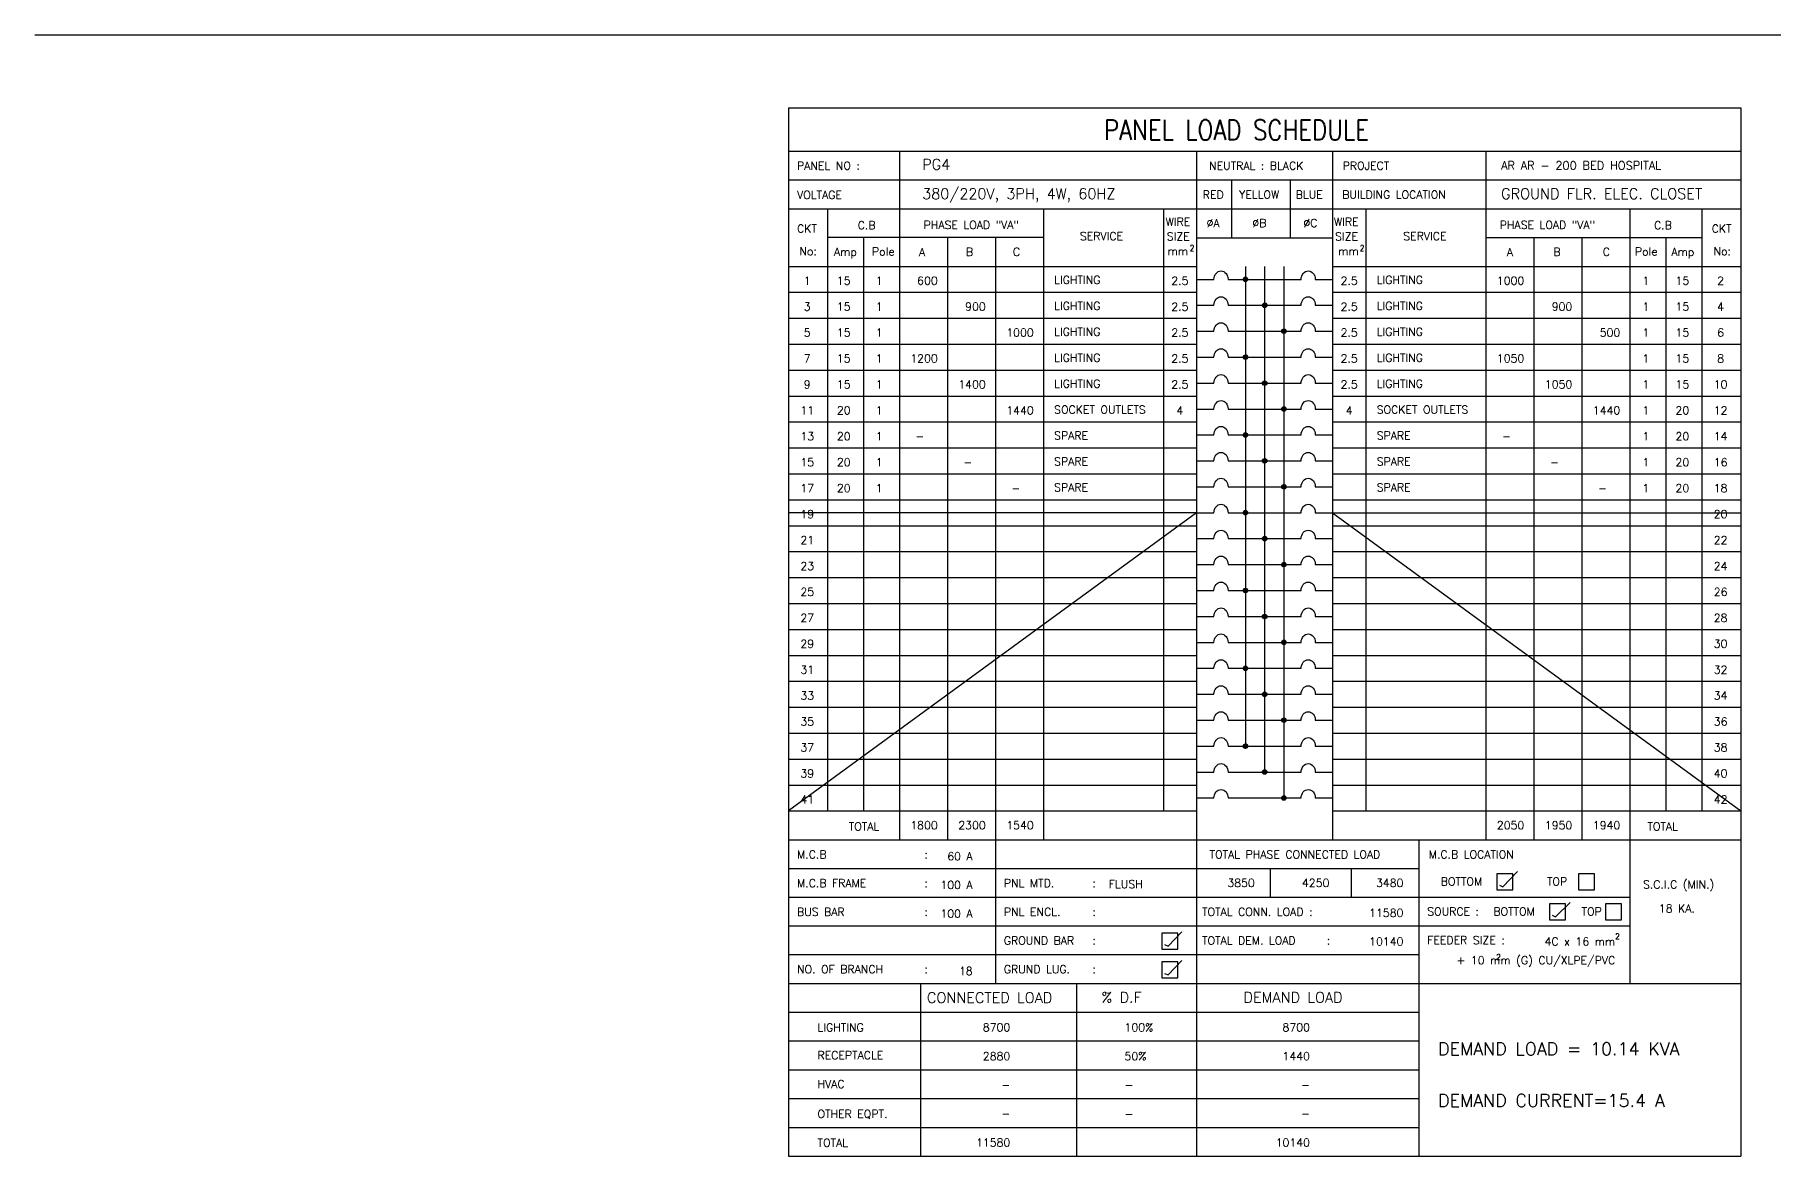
# Model space of a CAD drawing. Extents: x -147786 to -147665, y -2942 to -2850.
# Drawn here: x -147786.21 to -147748.25, y -2907.7 to -2883.22 of the extents above; entities that cross this region are included whole.
import ezdxf
from ezdxf.enums import TextEntityAlignment as Align

# ---------------------------------------------------------------- set-up
doc = ezdxf.new("R2010")
doc.units = 0
doc.header["$MEASUREMENT"] = 0
for name, color, linetype in [('BORDER', 4, 'CONTINUOUS'), ('E-TXT', 2, 'CONTINUOUS'), ('PANEL', 2, 'CONTINUOUS')]:
    doc.layers.add(name, color=color, linetype=linetype)
doc.styles.add('ROMANS', font='ROMANS.shx', dxfattribs={"height": 0.4})
pattern_1 = [(315, (57273.155677, -843.238462), (0.00864749998874, 0.00864749998874), [])]
pattern_2 = [(315, (57273.155677, -844.936603), (0.00864749998874, 0.00864749998874), [])]
pattern_3 = [(315, (57273.155677, -846.634744), (0.00864749998874, 0.00864749998874), [])]
pattern_4 = [(315, (57273.155677, -848.332885), (0.00864749998874, 0.00864749998874), [])]
pattern_5 = [(315, (57273.155677, -850.031026), (0.00864749998874, 0.00864749998874), [])]
pattern_6 = [(315, (57273.155677, -851.729168), (0.00864749998874, 0.00864749998874), [])]

msp = doc.modelspace()

# ---------------------------------------------------------------- hatches: boundary and pattern name
at = {"layer": 'PANEL', "linetype": 'Continuous'}
h = msp.add_hatch(dxfattribs=at)
h.set_pattern_fill('ANSI31', color=256, scale=0.068485, angle=406.041, style=0)
h.set_pattern_definition([(91.040959325, (57273.155677, -843.238462), (-0.00855917542476, -0.00015552164567), [])])
h.paths.add_polyline_path([(-147759.821, -2888.557, 1), (-147759.723, -2888.557, 1)])
h = msp.add_hatch(dxfattribs=at)
h.set_pattern_fill('ANSI31', color=256, scale=0.097835, angle=270, style=0)
h.set_pattern_definition(pattern_1)
h.paths.add_polyline_path([(-147759.402, -2889.123, 1), (-147759.304, -2889.123, 1)])
h = msp.add_hatch(dxfattribs=at)
h.set_pattern_fill('ANSI31', color=256, scale=0.097835, angle=270, style=0)
h.set_pattern_definition(pattern_1)
h.paths.add_polyline_path([(-147758.885, -2889.689, 1), (-147758.982, -2889.689, 1)])
h = msp.add_hatch(dxfattribs=at)
h.set_pattern_fill('ANSI31', color=256, scale=0.097835, angle=270, style=0)
h.set_pattern_definition(pattern_1)
h.paths.add_polyline_path([(-147759.723, -2890.255, 1), (-147759.821, -2890.255, 1)])
h = msp.add_hatch(dxfattribs=at)
h.set_pattern_fill('ANSI31', color=256, scale=0.097835, angle=270, style=0)
h.set_pattern_definition(pattern_1)
h.paths.add_polyline_path([(-147759.304, -2890.821, 1), (-147759.402, -2890.821, 1)])
h = msp.add_hatch(dxfattribs=at)
h.set_pattern_fill('ANSI31', color=256, scale=0.097835, angle=270, style=0)
h.set_pattern_definition(pattern_1)
h.paths.add_polyline_path([(-147758.885, -2891.387, 1), (-147758.982, -2891.387, 1)])
h = msp.add_hatch(dxfattribs=at)
h.set_pattern_fill('ANSI31', color=256, scale=0.097835, angle=270, style=0)
h.set_pattern_definition(pattern_2)
h.paths.add_polyline_path([(-147759.723, -2891.953, 1), (-147759.821, -2891.953, 1)])
h = msp.add_hatch(dxfattribs=at)
h.set_pattern_fill('ANSI31', color=256, scale=0.097835, angle=270, style=0)
h.set_pattern_definition(pattern_2)
h.paths.add_polyline_path([(-147759.304, -2892.519, 1), (-147759.402, -2892.519, 1)])
h = msp.add_hatch(dxfattribs=at)
h.set_pattern_fill('ANSI31', color=256, scale=0.097835, angle=270, style=0)
h.set_pattern_definition(pattern_2)
h.paths.add_polyline_path([(-147758.885, -2893.085, 1), (-147758.982, -2893.085, 1)])
h = msp.add_hatch(dxfattribs=at)
h.set_pattern_fill('ANSI31', color=256, scale=0.097835, angle=270, style=0)
h.set_pattern_definition(pattern_3)
h.paths.add_polyline_path([(-147759.723, -2893.651, 1), (-147759.821, -2893.651, 1)])
h = msp.add_hatch(dxfattribs=at)
h.set_pattern_fill('ANSI31', color=256, scale=0.097835, angle=270, style=0)
h.set_pattern_definition(pattern_3)
h.paths.add_polyline_path([(-147759.304, -2894.217, 1), (-147759.402, -2894.217, 1)])
h = msp.add_hatch(dxfattribs=at)
h.set_pattern_fill('ANSI31', color=256, scale=0.097835, angle=270, style=0)
h.set_pattern_definition(pattern_3)
h.paths.add_polyline_path([(-147758.885, -2894.783, 1), (-147758.982, -2894.783, 1)])
h = msp.add_hatch(dxfattribs=at)
h.set_pattern_fill('ANSI31', color=256, scale=0.097835, angle=270, style=0)
h.set_pattern_definition(pattern_4)
h.paths.add_polyline_path([(-147759.723, -2895.349, 1), (-147759.821, -2895.349, 1)])
h = msp.add_hatch(dxfattribs=at)
h.set_pattern_fill('ANSI31', color=256, scale=0.097835, angle=270, style=0)
h.set_pattern_definition(pattern_4)
h.paths.add_polyline_path([(-147759.304, -2895.915, 1), (-147759.402, -2895.915, 1)])
h = msp.add_hatch(dxfattribs=at)
h.set_pattern_fill('ANSI31', color=256, scale=0.097835, angle=270, style=0)
h.set_pattern_definition(pattern_4)
h.paths.add_polyline_path([(-147758.885, -2896.481, 1), (-147758.982, -2896.481, 1)])
h = msp.add_hatch(dxfattribs=at)
h.set_pattern_fill('ANSI31', color=256, scale=0.097835, angle=270, style=0)
h.set_pattern_definition(pattern_5)
h.paths.add_polyline_path([(-147759.723, -2897.047, 1), (-147759.821, -2897.047, 1)])
h = msp.add_hatch(dxfattribs=at)
h.set_pattern_fill('ANSI31', color=256, scale=0.097835, angle=270, style=0)
h.set_pattern_definition(pattern_5)
h.paths.add_polyline_path([(-147759.304, -2897.614, 1), (-147759.402, -2897.614, 1)])
h = msp.add_hatch(dxfattribs=at)
h.set_pattern_fill('ANSI31', color=256, scale=0.097835, angle=270, style=0)
h.set_pattern_definition(pattern_5)
h.paths.add_polyline_path([(-147758.885, -2898.18, 1), (-147758.982, -2898.18, 1)])
h = msp.add_hatch(dxfattribs=at)
h.set_pattern_fill('ANSI31', color=256, scale=0.097835, angle=270, style=0)
h.set_pattern_definition(pattern_6)
h.paths.add_polyline_path([(-147759.723, -2898.746, 1), (-147759.821, -2898.746, 1)])
h = msp.add_hatch(dxfattribs=at)
h.set_pattern_fill('ANSI31', color=256, scale=0.097835, angle=270, style=0)
h.set_pattern_definition(pattern_6)
h.paths.add_polyline_path([(-147759.304, -2899.312, 1), (-147759.402, -2899.312, 1)])
h = msp.add_hatch(dxfattribs=at)
h.set_pattern_fill('ANSI31', color=256, scale=0.097835, angle=270, style=0)
h.set_pattern_definition(pattern_6)
h.paths.add_polyline_path([(-147758.885, -2899.878, 1), (-147758.982, -2899.878, 1)])

# ---------------------------------------------------------------- linework, layer by layer
at = {"layer": 'BORDER', "color": 1}
msp.add_line((-147786.206, -2883.218), (-147665.401, -2883.218), dxfattribs=at)
at = {"layer": 'PANEL', "color": 6}
for p, q in [((-147769.748, -2884.815), (-147769.748, -2907.698)), ((-147769.748, -2884.815), (-147748.958, -2884.815)), ((-147748.958, -2884.815), (-147748.958, -2907.698)), ((-147769.748, -2907.698), (-147748.958, -2907.698))]:
    msp.add_line(p, q, dxfattribs=at)
at = {"layer": 'PANEL', "color": 2}
for p, q in [((-147769.748, -2885.758), (-147748.958, -2885.758)), ((-147760.838, -2885.758), (-147760.838, -2900.794)), ((-147757.868, -2885.758), (-147757.868, -2900.794)), ((-147769.748, -2887.016), (-147748.958, -2887.016)), ((-147760.838, -2887.648), (-147757.868, -2887.648)), ((-147769.748, -2900.794), (-147748.958, -2900.794))]:
    msp.add_line(p, q, dxfattribs=at)
at = {"layer": 'PANEL', "color": 11}
for p, q in [((-147767.329, -2885.758), (-147767.329, -2900.794)), ((-147754.522, -2885.758), (-147754.522, -2900.794)), ((-147768.901, -2887.016), (-147768.901, -2900.161)), ((-147764.184, -2887.016), (-147764.184, -2900.794)), ((-147761.563, -2887.016), (-147761.563, -2900.161)), ((-147757.142, -2887.016), (-147757.142, -2900.161)), ((-147751.377, -2887.016), (-147751.377, -2903.924)), ((-147749.805, -2887.016), (-147749.805, -2900.161)), ((-147764.184, -2887.645), (-147768.901, -2887.645)), ((-147768.115, -2887.645), (-147768.115, -2900.161)), ((-147766.28, -2887.645), (-147766.28, -2900.794)), ((-147765.232, -2887.645), (-147765.232, -2903.924)), ((-147754.522, -2887.645), (-147749.805, -2887.645)), ((-147753.473, -2887.645), (-147753.473, -2900.794)), ((-147752.425, -2887.645), (-147752.425, -2900.794)), ((-147750.591, -2887.645), (-147750.591, -2900.161)), ((-147769.748, -2888.274), (-147760.838, -2888.274)), ((-147757.868, -2888.274), (-147748.958, -2888.274)), ((-147769.748, -2888.84), (-147760.838, -2888.84)), ((-147757.868, -2888.84), (-147748.958, -2888.84)), ((-147769.748, -2889.406), (-147760.838, -2889.406)), ((-147757.868, -2889.406), (-147748.958, -2889.406)), ((-147769.748, -2889.972), (-147760.838, -2889.972)), ((-147757.868, -2889.972), (-147748.958, -2889.972)), ((-147769.748, -2890.538), (-147760.838, -2890.538)), ((-147757.868, -2890.538), (-147748.958, -2890.538)), ((-147769.748, -2891.104), (-147760.838, -2891.104)), ((-147757.868, -2891.104), (-147748.958, -2891.104)), ((-147769.748, -2891.67), (-147760.838, -2891.67)), ((-147757.868, -2891.67), (-147748.958, -2891.67)), ((-147769.748, -2892.236), (-147760.838, -2892.236)), ((-147757.868, -2892.236), (-147748.958, -2892.236)), ((-147769.748, -2892.802), (-147760.838, -2892.802)), ((-147757.868, -2892.802), (-147748.958, -2892.802)), ((-147769.748, -2893.368), (-147760.838, -2893.368)), ((-147757.868, -2893.368), (-147748.958, -2893.368)), ((-147769.748, -2893.934), (-147760.838, -2893.934)), ((-147757.868, -2893.934), (-147748.958, -2893.934)), ((-147769.748, -2894.5), (-147760.838, -2894.5)), ((-147757.868, -2894.5), (-147748.958, -2894.5)), ((-147769.748, -2895.066), (-147760.838, -2895.066)), ((-147757.868, -2895.066), (-147748.958, -2895.066)), ((-147769.748, -2895.632), (-147760.838, -2895.632)), ((-147757.868, -2895.632), (-147748.958, -2895.632)), ((-147769.748, -2896.198), (-147760.838, -2896.198)), ((-147757.868, -2896.198), (-147748.958, -2896.198)), ((-147769.748, -2896.764), (-147760.838, -2896.764)), ((-147757.868, -2896.764), (-147748.958, -2896.764)), ((-147769.748, -2897.33), (-147760.838, -2897.33)), ((-147757.868, -2897.33), (-147748.958, -2897.33)), ((-147769.748, -2897.897), (-147760.838, -2897.897)), ((-147757.868, -2897.897), (-147748.958, -2897.897)), ((-147769.748, -2898.463), (-147760.838, -2898.463)), ((-147757.868, -2898.463), (-147748.958, -2898.463)), ((-147769.748, -2899.029), (-147760.838, -2899.029)), ((-147757.868, -2899.029), (-147748.958, -2899.029)), ((-147769.748, -2899.595), (-147760.838, -2899.595)), ((-147757.868, -2899.595), (-147748.958, -2899.595)), ((-147769.748, -2900.161), (-147760.838, -2900.161)), ((-147757.868, -2900.161), (-147748.958, -2900.161)), ((-147760.838, -2900.794), (-147760.838, -2907.698)), ((-147755.986, -2900.794), (-147755.986, -2903.924)), ((-147769.748, -2901.42), (-147755.986, -2901.42)), ((-147759.231, -2901.42), (-147759.231, -2902.046)), ((-147757.461, -2901.42), (-147757.461, -2902.046)), ((-147769.748, -2902.046), (-147751.377, -2902.046)), ((-147769.748, -2902.672), (-147751.377, -2902.672)), ((-147769.748, -2903.298), (-147755.986, -2903.298)), ((-147769.748, -2903.924), (-147748.958, -2903.924)), ((-147766.867, -2903.924), (-147766.867, -2907.698)), ((-147763.458, -2903.924), (-147763.458, -2907.698)), ((-147755.986, -2903.924), (-147755.986, -2907.698)), ((-147769.748, -2904.553), (-147755.986, -2904.553)), ((-147769.748, -2905.182), (-147755.986, -2905.182)), ((-147769.748, -2905.811), (-147755.986, -2905.811)), ((-147769.748, -2906.44), (-147755.986, -2906.44)), ((-147769.748, -2907.069), (-147755.986, -2907.069))]:
    msp.add_line(p, q, dxfattribs=at)
at = {"layer": 'PANEL'}
for p, q in [((-147769.748, -2886.384), (-147748.958, -2886.384)), ((-147760.068, -2887.648), (-147760.068, -2886.384)), ((-147758.792, -2887.648), (-147758.792, -2886.384)), ((-147760.838, -2888.557), (-147760.459, -2888.557)), ((-147760.151, -2888.557), (-147758.555, -2888.557)), ((-147759.772, -2888.274), (-147759.772, -2898.746)), ((-147759.353, -2888.274), (-147759.353, -2899.312)), ((-147758.933, -2888.274), (-147758.933, -2899.878)), ((-147758.247, -2888.557), (-147757.868, -2888.557)), ((-147760.838, -2889.123), (-147760.459, -2889.123)), ((-147760.151, -2889.123), (-147758.555, -2889.123)), ((-147758.247, -2889.123), (-147757.868, -2889.123)), ((-147760.838, -2889.689), (-147760.459, -2889.689)), ((-147760.151, -2889.689), (-147758.555, -2889.689)), ((-147758.247, -2889.689), (-147757.868, -2889.689)), ((-147760.838, -2890.255), (-147760.459, -2890.255)), ((-147760.151, -2890.255), (-147758.555, -2890.255)), ((-147758.247, -2890.255), (-147757.868, -2890.255)), ((-147760.838, -2890.821), (-147760.459, -2890.821)), ((-147760.151, -2890.821), (-147758.555, -2890.821)), ((-147758.247, -2890.821), (-147757.868, -2890.821)), ((-147760.838, -2891.387), (-147760.459, -2891.387)), ((-147760.151, -2891.387), (-147758.555, -2891.387)), ((-147758.247, -2891.387), (-147757.868, -2891.387)), ((-147760.838, -2891.953), (-147760.459, -2891.953)), ((-147760.151, -2891.953), (-147758.555, -2891.953)), ((-147758.247, -2891.953), (-147757.868, -2891.953)), ((-147760.838, -2892.519), (-147760.459, -2892.519)), ((-147760.151, -2892.519), (-147758.555, -2892.519)), ((-147758.247, -2892.519), (-147757.868, -2892.519)), ((-147760.838, -2893.085), (-147760.459, -2893.085)), ((-147760.151, -2893.085), (-147758.555, -2893.085)), ((-147758.247, -2893.085), (-147757.868, -2893.085)), ((-147760.838, -2893.651), (-147760.459, -2893.651)), ((-147760.151, -2893.651), (-147758.555, -2893.651)), ((-147758.247, -2893.651), (-147757.868, -2893.651)), ((-147760.838, -2894.217), (-147760.459, -2894.217)), ((-147760.151, -2894.217), (-147758.555, -2894.217)), ((-147758.247, -2894.217), (-147757.868, -2894.217)), ((-147760.838, -2894.783), (-147760.459, -2894.783)), ((-147760.151, -2894.783), (-147758.555, -2894.783)), ((-147758.247, -2894.783), (-147757.868, -2894.783)), ((-147760.838, -2895.349), (-147760.459, -2895.349)), ((-147760.151, -2895.349), (-147758.555, -2895.349)), ((-147758.247, -2895.349), (-147757.868, -2895.349)), ((-147760.838, -2895.915), (-147760.459, -2895.915)), ((-147760.151, -2895.915), (-147758.555, -2895.915)), ((-147758.247, -2895.915), (-147757.868, -2895.915)), ((-147760.838, -2896.481), (-147760.459, -2896.481)), ((-147760.151, -2896.481), (-147758.555, -2896.481)), ((-147758.247, -2896.481), (-147757.868, -2896.481)), ((-147760.838, -2897.047), (-147760.459, -2897.047)), ((-147760.151, -2897.047), (-147758.555, -2897.047)), ((-147758.247, -2897.047), (-147757.868, -2897.047)), ((-147760.838, -2897.614), (-147760.459, -2897.614)), ((-147760.151, -2897.614), (-147758.555, -2897.614)), ((-147758.247, -2897.614), (-147757.868, -2897.614)), ((-147760.838, -2898.18), (-147760.459, -2898.18)), ((-147760.151, -2898.18), (-147758.555, -2898.18)), ((-147758.247, -2898.18), (-147757.868, -2898.18)), ((-147760.838, -2898.746), (-147760.459, -2898.746)), ((-147760.151, -2898.746), (-147758.555, -2898.746)), ((-147758.247, -2898.746), (-147757.868, -2898.746)), ((-147760.838, -2899.312), (-147760.459, -2899.312)), ((-147760.151, -2899.312), (-147758.555, -2899.312)), ((-147758.247, -2899.312), (-147757.868, -2899.312)), ((-147760.838, -2899.878), (-147760.459, -2899.878)), ((-147760.151, -2899.878), (-147758.555, -2899.878)), ((-147758.247, -2899.878), (-147757.868, -2899.878)), ((-147754.15, -2901.814), (-147753.831, -2901.481)), ((-147754.225, -2901.783), (-147754.15, -2901.814)), ((-147753.003, -2902.469), (-147752.684, -2902.156)), ((-147753.078, -2902.438), (-147753.003, -2902.469)), ((-147761.463, -2903.109), (-147761.164, -2902.797)), ((-147761.538, -2903.079), (-147761.463, -2903.109)), ((-147761.538, -2903.706), (-147761.463, -2903.737)), ((-147761.463, -2903.737), (-147761.164, -2903.424))]:
    msp.add_line(p, q, dxfattribs=at)
at = {"layer": 'PANEL', "color": 7}
for p, q in [((-147760.838, -2893.651), (-147769.748, -2893.651)), ((-147760.838, -2893.651), (-147769.748, -2900.161)), ((-147757.868, -2893.651), (-147748.958, -2893.651)), ((-147757.868, -2893.651), (-147748.958, -2900.161))]:
    msp.add_line(p, q, dxfattribs=at)
at = {"layer": 'PANEL', "color": 11}
for points in [[(-147753.933, -2901.53), (-147754.283, -2901.53), (-147754.283, -2901.88), (-147753.933, -2901.88)], [(-147752.149, -2901.53), (-147752.498, -2901.53), (-147752.498, -2901.88), (-147752.149, -2901.88)], [(-147752.786, -2902.185), (-147753.135, -2902.185), (-147753.135, -2902.535), (-147752.786, -2902.535)], [(-147751.559, -2902.185), (-147751.908, -2902.185), (-147751.908, -2902.535), (-147751.559, -2902.535)], [(-147761.246, -2902.826), (-147761.595, -2902.826), (-147761.595, -2903.175), (-147761.246, -2903.175)], [(-147761.246, -2903.453), (-147761.595, -2903.453), (-147761.595, -2903.803), (-147761.246, -2903.803)]]:
    msp.add_lwpolyline(points, close=True, dxfattribs=at)
at = {"layer": 'PANEL'}
for centre in [(-147759.772, -2888.557), (-147759.353, -2889.123), (-147758.933, -2889.689), (-147759.772, -2890.255), (-147759.353, -2890.821), (-147758.933, -2891.387), (-147759.772, -2891.953), (-147759.353, -2892.519), (-147758.933, -2893.085), (-147759.772, -2893.651), (-147759.353, -2894.217), (-147758.933, -2894.783), (-147759.772, -2895.349), (-147759.353, -2895.915), (-147758.933, -2896.481), (-147759.772, -2897.047), (-147759.353, -2897.614), (-147758.933, -2898.18), (-147759.772, -2898.746), (-147759.353, -2899.312), (-147758.933, -2899.878)]:
    msp.add_circle(centre, 0.0489, dxfattribs=at)
at = {"layer": 'PANEL', "extrusion": (0, 0, -1)}
for centre in [(-147760.305, -2888.557), (-147758.401, -2888.557), (-147760.305, -2889.123), (-147758.401, -2889.123), (-147760.305, -2889.689), (-147758.401, -2889.689), (-147760.305, -2890.255), (-147758.401, -2890.255), (-147760.305, -2890.821), (-147758.401, -2890.821), (-147760.305, -2891.387), (-147758.401, -2891.387), (-147760.305, -2891.953), (-147758.401, -2891.953), (-147760.305, -2892.519), (-147758.401, -2892.519), (-147760.305, -2893.085), (-147758.401, -2893.085), (-147760.305, -2893.651), (-147758.401, -2893.651), (-147760.305, -2894.217), (-147758.401, -2894.217), (-147760.305, -2894.783), (-147758.401, -2894.783), (-147760.305, -2895.349), (-147758.401, -2895.349), (-147760.305, -2895.915), (-147758.401, -2895.915), (-147760.305, -2896.481), (-147758.401, -2896.481), (-147760.305, -2897.047), (-147758.401, -2897.047), (-147760.305, -2897.614), (-147758.401, -2897.614), (-147760.305, -2898.18), (-147758.401, -2898.18), (-147760.305, -2898.746), (-147758.401, -2898.746), (-147760.305, -2899.312), (-147758.401, -2899.312), (-147760.305, -2899.878), (-147758.401, -2899.878)]:
    msp.add_ellipse(centre, major_axis=(0, 0.185), ratio=0.833333, start_param=-1.570796, end_param=1.570796, dxfattribs=at)

# ---------------------------------------------------------------- texts
at = {"layer": 'E-TXT', "style": 'ROMANS'}
for s, height, p in [('PG4', 0.2306, (-147766.83, -2886.163)), ('AR AR - 200 BED HOSPITAL', 0.18169, (-147754.189, -2886.161)), ('380/220V, 3PH, 4W, 60HZ', 0.23061, (-147766.83, -2886.803)), ('GROUND FLR. ELEC. CLOSET', 0.23061, (-147754.189, -2886.803)), ('15', 0.1747, (-147768.693, -2888.673)), ('15', 0.1747, (-147750.382, -2888.673)), ('15', 0.1747, (-147768.693, -2889.239)), ('15', 0.1747, (-147750.382, -2889.239)), ('15', 0.1747, (-147768.693, -2889.805)), ('15', 0.1747, (-147750.382, -2889.805)), ('15', 0.1747, (-147768.693, -2890.371)), ('15', 0.1747, (-147750.382, -2890.371)), ('15', 0.1747, (-147768.693, -2890.937)), ('15', 0.1747, (-147750.382, -2890.937)), ('20', 0.1747, (-147768.693, -2891.504)), ('20', 0.1747, (-147750.382, -2891.504)), ('20', 0.1747, (-147768.693, -2892.07)), ('20', 0.1747, (-147750.382, -2892.07)), ('20', 0.1747, (-147768.693, -2892.636)), ('20', 0.1747, (-147750.382, -2892.636)), ('20', 0.1747, (-147768.693, -2893.202)), ('20', 0.1747, (-147750.382, -2893.202))]:
    msp.add_text(s, height=height, dxfattribs=at).set_placement(p)
for s, height, p in [('1', 0.175, (-147767.768, -2888.587)), ('2.5', 0.1747, (-147761.204, -2888.587)), ('2.5', 0.1747, (-147757.508, -2888.587)), ('1', 0.175, (-147751.03, -2888.587)), ('1', 0.175, (-147767.768, -2889.153)), ('2.5', 0.1747, (-147761.204, -2889.153)), ('2.5', 0.1747, (-147757.508, -2889.153)), ('1', 0.175, (-147751.03, -2889.153)), ('1', 0.175, (-147767.768, -2889.719)), ('2.5', 0.1747, (-147761.204, -2889.719)), ('2.5', 0.1747, (-147757.508, -2889.719)), ('1', 0.175, (-147751.03, -2889.719)), ('1', 0.175, (-147767.768, -2890.285)), ('2.5', 0.1747, (-147761.204, -2890.285)), ('2.5', 0.1747, (-147757.508, -2890.285)), ('1', 0.175, (-147751.03, -2890.285)), ('1', 0.175, (-147767.768, -2890.851)), ('2.5', 0.1747, (-147761.204, -2890.851)), ('2.5', 0.1747, (-147757.508, -2890.851)), ('1', 0.175, (-147751.03, -2890.851)), ('1', 0.175, (-147767.768, -2891.417)), ('4', 0.175, (-147761.204, -2891.417)), ('4', 0.175, (-147757.508, -2891.417)), ('1', 0.175, (-147751.03, -2891.417)), ('1', 0.175, (-147767.768, -2891.983)), ('1', 0.175, (-147751.03, -2891.983)), ('1', 0.175, (-147767.768, -2892.549)), ('1', 0.175, (-147751.03, -2892.549)), ('1', 0.175, (-147767.768, -2893.115)), ('1', 0.175, (-147751.03, -2893.115))]:
    msp.add_text(s, height=height, dxfattribs=at).set_placement(p, align=Align.MIDDLE)
for s, height, p in [('600', 0.1747, (-147766.491, -2888.673)), ('1000', 0.1747, (-147753.684, -2888.673)), ('900', 0.1747, (-147765.443, -2889.239)), ('900', 0.1747, (-147752.636, -2889.239)), ('1000', 0.1747, (-147764.395, -2889.805)), ('500', 0.1747, (-147751.588, -2889.805)), ('1200', 0.1747, (-147766.491, -2890.371)), ('1050', 0.1747, (-147753.684, -2890.371)), ('1400', 0.1747, (-147765.443, -2890.937)), ('1050', 0.1747, (-147752.636, -2890.937)), ('1440', 0.1747, (-147764.395, -2891.504)), ('1440', 0.1747, (-147751.588, -2891.504)), ('-', 0.175, (-147766.783, -2892.07)), ('-', 0.175, (-147753.976, -2892.07)), ('-', 0.175, (-147765.735, -2892.636)), ('-', 0.175, (-147752.928, -2892.636)), ('-', 0.175, (-147764.687, -2893.202)), ('-', 0.175, (-147751.88, -2893.202)), ('1800', 0.1747, (-147766.491, -2900.56)), ('2300', 0.1747, (-147765.443, -2900.56)), ('1540', 0.1747, (-147764.395, -2900.56)), ('2050', 0.1747, (-147753.684, -2900.56)), ('1950', 0.1747, (-147752.636, -2900.56)), ('1940', 0.1747, (-147751.588, -2900.56)), ('60 A', 0.1747, (-147765.728, -2901.237)), ('100 A', 0.1747, (-147765.728, -2901.864)), ('FLUSH', 0.1747, (-147762.015, -2901.846)), ('3850', 0.1747, (-147759.568, -2901.819)), ('4250', 0.1747, (-147757.939, -2901.819)), ('3480', 0.1747, (-147756.323, -2901.819)), ('100 A', 0.1747, (-147765.728, -2902.49)), ('11580', 0.1747, (-147756.323, -2902.472)), ('10140', 0.1747, (-147756.323, -2903.098)), ('4C x 16 mm', 0.1747, (-147751.698, -2903.098)), ('2', 0.122, (-147751.597, -2902.959)), ('+ 10 mm (G) CU/XLPE/PVC', 0.17471, (-147751.698, -2903.508)), ('2', 0.122, (-147754.194, -2903.411)), ('18', 0.1747, (-147765.728, -2903.742)), ('8700', 0.1747, (-147764.907, -2904.972)), ('8700', 0.1747, (-147758.364, -2904.972)), ('2880', 0.1747, (-147764.907, -2905.601)), ('1440', 0.1747, (-147758.364, -2905.601)), ('-', 0.175, (-147764.907, -2906.23)), ('-', 0.175, (-147758.364, -2906.23)), ('-', 0.175, (-147764.907, -2906.858)), ('-', 0.175, (-147758.364, -2906.858)), ('11580', 0.1747, (-147764.907, -2907.487)), ('10140', 0.1747, (-147758.364, -2907.487))]:
    msp.add_text(s, height=height, dxfattribs=at).set_placement(p, align=Align.RIGHT)
at = {"layer": 'PANEL', "color": 6, "style": 'ROMANS', "width": 0.833333}
msp.add_text('PANEL LOAD SCHEDULE', height=0.44026, dxfattribs=at).set_placement((-147762.863, -2885.514))
at = {"layer": 'PANEL', "style": 'ROMANS'}
for s, height, p in [('PANEL NO :', 0.1747, (-147769.563, -2886.163)), ('NEUTRAL : BLACK', 0.17471, (-147760.566, -2886.163)), ('PROJECT', 0.1747, (-147757.65, -2886.163)), ('VOLTAGE', 0.1747, (-147769.563, -2886.801)), ('RED', 0.1747, (-147760.703, -2886.795)), ('YELLOW', 0.1747, (-147759.91, -2886.795)), ('BLUE', 0.1747, (-147758.676, -2886.795)), ('BUILDING LOCATION', 0.17471, (-147757.659, -2886.795)), ('CKT', 0.1747, (-147769.563, -2887.537)), ('C.B', 0.1747, (-147768.238, -2887.462)), ('PHASE LOAD "VA"', 0.17471, (-147766.799, -2887.456)), ('WIRE', 0.1747, (-147761.515, -2887.386)), ('%%CA', 0.1747, (-147760.622, -2887.414)), ('%%CB', 0.1747, (-147759.622, -2887.414)), ('%%CC', 0.1747, (-147758.507, -2887.414)), ('WIRE', 0.1747, (-147757.84, -2887.386)), ('PHASE LOAD "VA"', 0.17471, (-147754.22, -2887.456)), ('C.B', 0.1747, (-147750.85, -2887.462)), ('CKT', 0.1747, (-147749.592, -2887.537)), ('SERVICE', 0.1747, (-147763.387, -2887.701)), ('SIZE', 0.1747, (-147761.489, -2887.707)), ('SIZE', 0.1747, (-147757.815, -2887.707)), ('SERVICE', 0.1747, (-147756.326, -2887.701)), ('No:', 0.1747, (-147769.511, -2888.03)), ('Amp', 0.1747, (-147768.757, -2888.044)), ('Pole', 0.1747, (-147767.927, -2888.037)), ('A', 0.175, (-147766.901, -2888.053)), ('B', 0.175, (-147765.877, -2888.045)), ('C', 0.175, (-147764.849, -2888.043)), ('mm', 0.1747, (-147761.473, -2888.028)), ('mm', 0.1747, (-147757.748, -2888.028)), ('A', 0.175, (-147754.065, -2888.053)), ('B', 0.175, (-147753.047, -2888.045)), ('C', 0.175, (-147751.97, -2888.043)), ('Pole', 0.1747, (-147751.27, -2888.037)), ('Amp', 0.1747, (-147750.472, -2888.044)), ('No:', 0.1747, (-147749.552, -2888.03)), ('LIGHTING', 0.1747, (-147763.949, -2888.657)), ('LIGHTING', 0.1747, (-147756.907, -2888.657)), ('LIGHTING', 0.1747, (-147763.949, -2889.223)), ('LIGHTING', 0.1747, (-147756.907, -2889.223)), ('LIGHTING', 0.1747, (-147763.949, -2889.789)), ('LIGHTING', 0.1747, (-147756.907, -2889.789)), ('LIGHTING', 0.1747, (-147763.949, -2890.356)), ('LIGHTING', 0.1747, (-147756.907, -2890.356)), ('LIGHTING', 0.1747, (-147763.949, -2890.922)), ('LIGHTING', 0.1747, (-147756.907, -2890.922)), ('SOCKET OUTLETS', 0.17471, (-147763.949, -2891.488)), ('SOCKET OUTLETS', 0.17471, (-147756.907, -2891.488)), ('SPARE', 0.1747, (-147763.949, -2892.054)), ('SPARE', 0.1747, (-147756.907, -2892.054)), ('SPARE', 0.1747, (-147763.949, -2892.62)), ('SPARE', 0.1747, (-147756.907, -2892.62)), ('SPARE', 0.1747, (-147763.949, -2893.186)), ('SPARE', 0.1747, (-147756.907, -2893.186)), ('TOTAL', 0.1747, (-147768.433, -2900.587)), ('TOTAL', 0.1747, (-147750.996, -2900.587)), ('M.C.B', 0.1747, (-147769.563, -2901.198)), (':', 0.175, (-147766.781, -2901.198)), ('TOTAL PHASE CONNECTED LOAD', 0.17471, (-147760.556, -2901.198)), ('M.C.B LOCATION', 0.17471, (-147755.77, -2901.198)), ('M.C.B FRAME', 0.17471, (-147769.563, -2901.825)), (':', 0.175, (-147766.781, -2901.825)), ('PNL MTD.', 0.1747, (-147765.047, -2901.825)), (':', 0.175, (-147763.113, -2901.825)), ('BOTTOM', 0.1747, (-147755.508, -2901.788)), ('TOP', 0.1747, (-147753.188, -2901.788)), ('S.C.I.C (MIN.)', 0.17471, (-147751.092, -2901.854)), ('18 KA.', 0.1747, (-147750.745, -2902.378)), ('BUS BAR', 0.1747, (-147769.563, -2902.451)), (':', 0.175, (-147766.781, -2902.451)), ('PNL ENCL.', 0.1747, (-147765.047, -2902.451)), (':', 0.175, (-147763.113, -2902.451)), ('TOTAL CONN. LOAD :', 0.17471, (-147760.72, -2902.451)), ('SOURCE :', 0.1747, (-147755.803, -2902.443)), ('BOTTOM', 0.1747, (-147754.36, -2902.443)), ('TOP', 0.1747, (-147752.434, -2902.443)), ('GROUND BAR', 0.1747, (-147765.047, -2903.077)), (':', 0.175, (-147763.113, -2903.077)), ('TOTAL DEM. LOAD ', 0.17471, (-147760.72, -2903.077)), (':', 0.175, (-147757.999, -2903.077)), ('FEEDER SIZE :', 0.17471, (-147755.803, -2903.069)), ('NO. OF BRANCH', 0.17471, (-147769.563, -2903.703)), (':', 0.175, (-147766.781, -2903.703)), ('GRUND LUG.', 0.1747, (-147765.047, -2903.703)), (':', 0.175, (-147763.113, -2903.703)), ('CONNECTED LOAD', 0.23061, (-147766.727, -2904.351)), ('% D.F', 0.2306, (-147762.916, -2904.344)), ('DEMAND LOAD', 0.23061, (-147759.815, -2904.344)), ('LIGHTING', 0.1747, (-147769.116, -2904.973)), ('100%', 0.1747, (-147762.413, -2904.973)), ('DEMAND LOAD = 10.14 KVA', 0.27953, (-147755.566, -2905.493)), ('RECEPTACLE', 0.1747, (-147769.116, -2905.58)), ('50%', 0.1747, (-147762.413, -2905.602)), ('HVAC', 0.1747, (-147769.116, -2906.21)), ('-', 0.175, (-147762.413, -2906.231)), ('DEMAND CURRENT=15.4 A', 0.27953, (-147755.566, -2906.621)), ('OTHER EQPT.', 0.17471, (-147769.116, -2906.862)), ('-', 0.175, (-147762.413, -2906.86)), ('TOTAL', 0.1747, (-147769.116, -2907.491))]:
    msp.add_text(s, height=height, dxfattribs=at).set_placement(p)
at = {"layer": 'PANEL', "style": 'ROMANS', "width": 0.833333}
for p in [(-147760.985, -2887.939), (-147757.272, -2887.939)]:
    msp.add_text('2', height=0.132, dxfattribs=at).set_placement(p)
at = {"layer": 'PANEL', "style": 'ROMANS'}
for s, height, p in [('1', 0.175, (-147769.34, -2888.587)), ('2', 0.175, (-147749.397, -2888.587)), ('3', 0.175, (-147769.34, -2889.153)), ('4', 0.175, (-147749.397, -2889.153)), ('5', 0.175, (-147769.34, -2889.719)), ('6', 0.175, (-147749.397, -2889.719)), ('7', 0.175, (-147769.34, -2890.285)), ('8', 0.175, (-147749.397, -2890.285)), ('9', 0.175, (-147769.34, -2890.851)), ('10', 0.1747, (-147749.397, -2890.851)), ('11', 0.1747, (-147769.34, -2891.417)), ('12', 0.1747, (-147749.397, -2891.417)), ('13', 0.1747, (-147769.34, -2891.983)), ('14', 0.1747, (-147749.397, -2891.983)), ('15', 0.1747, (-147769.34, -2892.549)), ('16', 0.1747, (-147749.397, -2892.549)), ('17', 0.1747, (-147769.34, -2893.115)), ('18', 0.1747, (-147749.397, -2893.115)), ('19', 0.1747, (-147769.34, -2893.681)), ('20', 0.1747, (-147749.397, -2893.681)), ('21', 0.1747, (-147769.34, -2894.247)), ('22', 0.1747, (-147749.397, -2894.247)), ('23', 0.1747, (-147769.34, -2894.814)), ('24', 0.1747, (-147749.397, -2894.814)), ('25', 0.1747, (-147769.34, -2895.38)), ('26', 0.1747, (-147749.397, -2895.38)), ('27', 0.1747, (-147769.34, -2895.946)), ('28', 0.1747, (-147749.397, -2895.946)), ('29', 0.1747, (-147769.34, -2896.512)), ('30', 0.1747, (-147749.397, -2896.512)), ('31', 0.1747, (-147769.34, -2897.078)), ('32', 0.1747, (-147749.397, -2897.078)), ('33', 0.1747, (-147769.34, -2897.644)), ('34', 0.1747, (-147749.397, -2897.644)), ('35', 0.1747, (-147769.34, -2898.21)), ('36', 0.1747, (-147749.397, -2898.21)), ('37', 0.1747, (-147769.34, -2898.776)), ('38', 0.1747, (-147749.397, -2898.776)), ('39', 0.1747, (-147769.34, -2899.342)), ('40', 0.1747, (-147749.397, -2899.342)), ('41', 0.1747, (-147769.34, -2899.908)), ('42', 0.1747, (-147749.397, -2899.908))]:
    msp.add_text(s, height=height, dxfattribs=at).set_placement(p, align=Align.MIDDLE)

doc.saveas('drawing.dxf')
